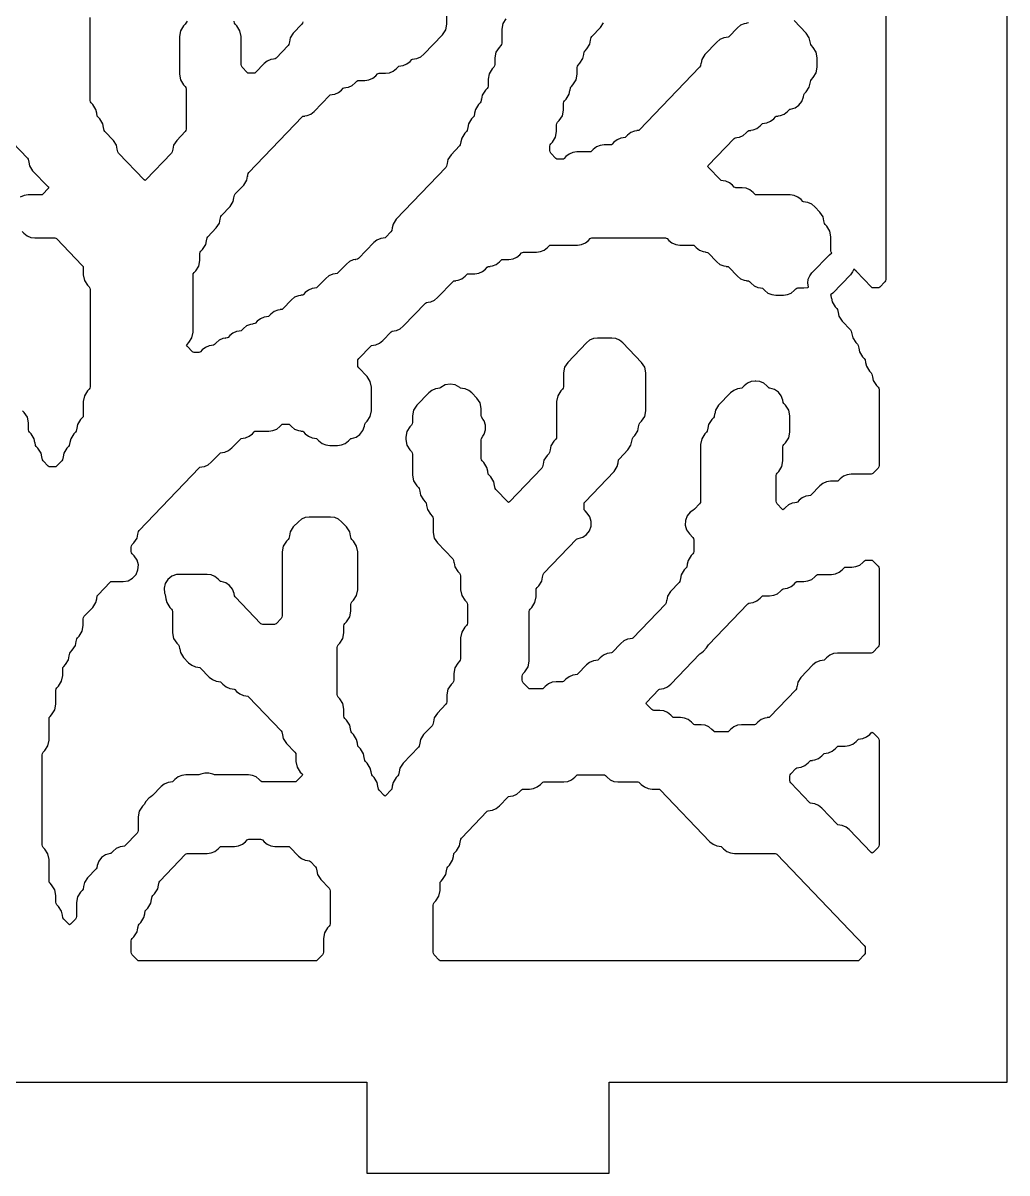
# Model space of a CAD drawing. Header units: millimetres. Extents: x 10 to 410, y 18 to 283.
# Drawn here: x 178.77 to 211.27, y 21 to 58.96 of the extents above; entities that cross this region are included whole.
import ezdxf

# ---------------------------------------------------------------- set-up
doc = ezdxf.new("R2010")
doc.units = ezdxf.units.MM
doc.layers.add('CUT', color=1, linetype='Continuous')

msp = doc.modelspace()

# ---------------------------------------------------------------- linework, layer by layer
at = {"layer": 'CUT'}
for points in [[(211.2679, 144), (198.134, 144), (198.134, 147), (190.134, 147), (190.134, 144), (169.134, 144), (169.134, 147), (161.134, 147), (161.134, 144), (148, 144), (148, 24), (161.134, 24), (161.134, 21), (169.134, 21), (169.134, 24), (190.134, 24), (190.134, 21), (198.134, 21), (198.134, 24), (211.2679, 24)], [(201.1866, 38.1819), (201.2501, 38.221), (201.348, 38.3322), (201.4119, 38.4312), (202.7145, 39.7901), (202.7396, 39.81), (202.8048, 39.8189), (202.8044, 39.8216), (202.8838, 39.8323), (203.007, 39.8849), (203.1119, 39.9683), (203.1675, 40.0263), (203.1926, 40.0463), (203.2245, 40.0506), (203.4305, 40.0506), (203.5633, 40.0686), (203.6866, 40.1212), (203.7914, 40.2046), (203.847, 40.2626), (203.8722, 40.2826), (203.9373, 40.2914), (203.937, 40.2941), (204.0163, 40.3049), (204.1396, 40.3575), (204.2445, 40.4409), (204.3001, 40.4989), (204.3252, 40.5189), (204.357, 40.5232), (204.563, 40.5232), (204.6958, 40.5412), (204.8191, 40.5938), (204.924, 40.6772), (204.9796, 40.7352), (205.0047, 40.7552), (205.0365, 40.7595), (205.4691, 40.7595), (205.6019, 40.7775), (205.7251, 40.83), (205.83, 40.9135), (205.8856, 40.9715), (205.9107, 40.9915), (205.9426, 40.9958), (206.1486, 40.9958), (206.2814, 41.0137), (206.4047, 41.0663), (206.5095, 41.1498), (206.5651, 41.2078), (206.5903, 41.2278), (206.6221, 41.2321), (206.7813, 41.2321), (206.8131, 41.2278), (206.8382, 41.2078), (207.0083, 41.0304), (207.0328, 40.9923), (207.0414, 40.9479), (207.0414, 38.4445), (207.0328, 38.4001), (207.0083, 38.362), (206.8382, 38.1846), (206.8131, 38.1646), (206.7813, 38.1603), (205.6692, 38.1603), (205.5364, 38.1424), (205.4131, 38.0898), (205.3083, 38.0063), (205.2527, 37.9483), (205.2275, 37.9284), (205.1624, 37.9195), (205.1627, 37.9168), (205.0834, 37.9061), (204.9601, 37.8535), (204.8552, 37.7701), (204.4624, 37.3602), (204.3594, 37.2007), (204.3348, 37.0734), (204.3324, 37.0739), (204.3147, 36.9824), (204.2902, 36.9443), (203.4406, 36.0581), (203.4155, 36.0381), (203.3503, 36.0292), (203.3507, 36.0265), (203.2713, 36.0158), (203.1481, 35.9632), (203.0432, 35.8798), (202.9876, 35.8218), (202.9625, 35.8018), (202.9306, 35.7975), (202.4981, 35.7975), (202.3653, 35.7795), (202.242, 35.7269), (202.1372, 35.6435), (202.0816, 35.5855), (202.0564, 35.5655), (202.0246, 35.5612), (201.6389, 35.5612), (201.6071, 35.5655), (201.582, 35.5855), (201.5264, 35.6435), (201.4215, 35.7269), (201.2982, 35.7795), (201.1654, 35.7975), (200.9594, 35.7975), (200.9276, 35.8018), (200.9024, 35.8218), (200.8468, 35.8798), (200.742, 35.9632), (200.6187, 36.0158), (200.4859, 36.0338), (200.2799, 36.0338), (200.248, 36.0381), (200.2229, 36.0581), (200.1673, 36.116), (200.0624, 36.1995), (199.9392, 36.2521), (199.8064, 36.27), (199.6003, 36.27), (199.5685, 36.2743), (199.5434, 36.2943), (199.3667, 36.4787), (199.3473, 36.5063), (199.3667, 36.534), (199.7699, 36.9546), (199.795, 36.9746), (199.8602, 36.9834), (199.8598, 36.9861), (199.9392, 36.9969), (200.0624, 37.0495), (200.1673, 37.1329), (201.1289, 38.136)], [(204.9224, 34.634), (205.0456, 34.6866), (205.1505, 34.77), (205.2061, 34.828), (205.2312, 34.848), (205.2964, 34.8568), (205.296, 34.8595), (205.3754, 34.8703), (205.4986, 34.9229), (205.6035, 35.0063), (205.6591, 35.0643), (205.6842, 35.0843), (205.716, 35.0886), (205.9221, 35.0886), (206.0549, 35.1066), (206.1782, 35.1592), (206.283, 35.2426), (206.3386, 35.3006), (206.3638, 35.3206), (206.4289, 35.3294), (206.4286, 35.3321), (206.5079, 35.3429), (206.6312, 35.3954), (206.736, 35.4789), (206.787, 35.532), (206.8149, 35.5531), (206.8429, 35.532), (207.0083, 35.3595), (207.0328, 35.3214), (207.0414, 35.277), (207.0414, 31.8285), (207.0328, 31.784), (207.0083, 31.746), (206.8429, 31.5735), (206.8149, 31.5524), (206.787, 31.5735), (206.0565, 32.3355), (205.9517, 32.4189), (205.8284, 32.4715), (205.749, 32.4822), (205.7494, 32.4849), (205.6842, 32.4938), (205.6591, 32.5137), (205.1505, 33.0443), (205.0456, 33.1278), (204.9224, 33.1804), (204.843, 33.1911), (204.8434, 33.1938), (204.7782, 33.2026), (204.7531, 33.2226), (204.13, 33.8726), (204.1054, 33.9106), (204.0968, 33.9551), (204.0968, 34.0955), (204.1054, 34.14), (204.13, 34.178), (204.3001, 34.3555), (204.3252, 34.3754), (204.3904, 34.3843), (204.39, 34.387), (204.4693, 34.3977), (204.5926, 34.4503), (204.6975, 34.5337), (204.7531, 34.5917), (204.7782, 34.6117), (204.8434, 34.6205), (204.843, 34.6233)], [(192.5449, 30.3275), (192.5449, 30.5512), (192.5535, 30.5957), (192.5781, 30.6337), (192.6324, 30.6904), (192.7354, 30.8499), (192.76, 30.9772), (192.7623, 30.9768), (192.78, 31.0683), (192.8046, 31.1063), (192.8589, 31.163), (192.9619, 31.3225), (192.9865, 31.4498), (192.9888, 31.4494), (193.0065, 31.5408), (193.0311, 31.5789), (193.0854, 31.6355), (193.1884, 31.7951), (193.213, 31.9224), (193.2154, 31.9219), (193.2331, 32.0134), (193.2576, 32.0515), (194.1072, 32.9377), (194.1323, 32.9577), (194.1975, 32.9665), (194.1971, 32.9693), (194.2765, 32.98), (194.3997, 33.0326), (194.5046, 33.116), (194.7867, 33.4103), (194.8118, 33.4303), (194.877, 33.4391), (194.8767, 33.4418), (194.956, 33.4526), (195.0793, 33.5052), (195.1841, 33.5886), (195.2397, 33.6466), (195.2649, 33.6666), (195.2967, 33.6709), (195.5027, 33.6709), (195.6355, 33.6888), (195.7588, 33.7414), (195.8637, 33.8249), (195.9193, 33.8829), (195.9444, 33.9029), (195.9762, 33.9072), (196.6353, 33.9072), (196.7681, 33.9251), (196.8913, 33.9777), (196.9962, 34.0612), (197.0518, 34.1192), (197.0769, 34.1392), (197.1087, 34.1435), (197.9475, 34.1435), (197.9793, 34.1392), (198.0044, 34.1192), (198.06, 34.0612), (198.1649, 33.9777), (198.2881, 33.9251), (198.421, 33.9072), (199.08, 33.9072), (199.1118, 33.9029), (199.137, 33.8829), (199.1925, 33.8249), (199.2974, 33.7414), (199.4207, 33.6888), (199.5535, 33.6709), (199.7595, 33.6709), (199.7913, 33.6666), (199.8165, 33.6466), (201.4576, 31.9346), (201.5625, 31.8511), (201.6858, 31.7986), (201.7651, 31.7878), (201.7647, 31.7851), (201.8299, 31.7763), (201.855, 31.7563), (201.9106, 31.6983), (202.0155, 31.6149), (202.1388, 31.5623), (202.2716, 31.5443), (203.6102, 31.5443), (203.642, 31.54), (203.6671, 31.52), (206.5553, 28.5072), (206.5798, 28.4691), (206.5884, 28.4247), (206.5884, 28.2842), (206.5798, 28.2397), (206.5553, 28.2017), (206.3852, 28.0243), (206.3601, 28.0043), (206.3283, 28), (192.5786, 28), (192.5468, 28.0043), (192.5216, 28.0243), (192.3516, 28.2017), (192.327, 28.2397), (192.3184, 28.2842), (192.3184, 29.8424), (192.327, 29.8868), (192.3516, 29.9249), (192.4059, 29.9815), (192.5089, 30.1411)], [(182.8925, 29.7452), (182.9955, 29.9048), (183.0202, 30.0321), (183.0225, 30.0316), (183.0402, 30.1231), (183.0648, 30.1612), (183.119, 30.2178), (183.222, 30.3774), (183.2467, 30.5047), (183.249, 30.5042), (183.2667, 30.5957), (183.2913, 30.6337), (184.1408, 31.52), (184.166, 31.54), (184.1978, 31.5443), (184.8568, 31.5443), (184.9897, 31.5623), (185.1129, 31.6149), (185.2178, 31.6983), (185.2734, 31.7563), (185.2985, 31.7763), (185.3303, 31.7806), (185.7629, 31.7806), (185.8957, 31.7986), (186.0189, 31.8511), (186.1238, 31.9346), (186.1794, 31.9926), (186.2045, 32.0126), (186.2364, 32.0169), (186.6221, 32.0169), (186.6539, 32.0126), (186.679, 31.9926), (186.7346, 31.9346), (186.8395, 31.8511), (186.9627, 31.7986), (187.0956, 31.7806), (187.5281, 31.7806), (187.5599, 31.7763), (187.585, 31.7563), (187.8671, 31.462), (187.972, 31.3786), (188.0953, 31.326), (188.1746, 31.3152), (188.1743, 31.3125), (188.2394, 31.3037), (188.2646, 31.2837), (188.4346, 31.1063), (188.4592, 31.0683), (188.4769, 30.9768), (188.4792, 30.9772), (188.5039, 30.8499), (188.6068, 30.6904), (188.8876, 30.3975), (188.9122, 30.3594), (188.9208, 30.315), (188.9208, 29.2293), (188.9122, 29.1849), (188.8876, 29.1468), (188.8334, 29.0902), (188.7304, 28.9307), (188.6943, 28.7442), (188.6943, 28.2842), (188.6857, 28.2397), (188.6611, 28.2017), (188.4911, 28.0243), (188.466, 28.0043), (188.4341, 28), (182.6122, 28), (182.5804, 28.0043), (182.5553, 28.0243), (182.3852, 28.2017), (182.3607, 28.2397), (182.3521, 28.2842), (182.3521, 28.6609), (182.3607, 28.7054), (182.3852, 28.7434), (182.4395, 28.8001), (182.5425, 28.9596), (182.5671, 29.0869), (182.5695, 29.0865), (182.5872, 29.178), (182.6117, 29.216), (182.666, 29.2727), (182.769, 29.4322), (182.7936, 29.5595), (182.796, 29.5591), (182.8137, 29.6506), (182.8382, 29.6886)]]:
    msp.add_lwpolyline(points, close=True, dxfattribs=at)
for points in [[(207.2679, 60.5597), (207.2679, 50.4952), (207.2594, 50.4507), (207.2348, 50.4127), (207.0647, 50.2353), (207.0396, 50.2153), (207.0078, 50.211), (206.8486, 50.211), (206.8168, 50.2153), (206.7916, 50.2353), (206.283, 50.7658), (206.2044, 50.8284), (206.1694, 50.7406), (206.0945, 50.6402), (205.5151, 50.0453), (205.4385, 49.9849), (205.4473, 49.9712), (205.465, 49.8797), (205.4673, 49.8802), (205.492, 49.7529), (205.5949, 49.5933), (205.6492, 49.5367), (205.6738, 49.4987), (205.6915, 49.4072), (205.6938, 49.4076), (205.7185, 49.2803), (205.8214, 49.1208), (206.1023, 48.8278), (206.1268, 48.7898), (206.1445, 48.6983), (206.1469, 48.6987), (206.1715, 48.5715), (206.2745, 48.4119), (206.3288, 48.3553), (206.3533, 48.3172), (206.371, 48.2257), (206.3734, 48.2262), (206.398, 48.0989), (206.501, 47.9393), (206.5553, 47.8827), (206.5798, 47.8446), (206.5975, 47.7531), (206.5999, 47.7536), (206.6245, 47.6263), (206.7275, 47.4668), (206.7818, 47.4101), (206.8063, 47.3721), (206.824, 47.2806), (206.8264, 47.281), (206.851, 47.1537), (206.954, 46.9942), (207.0083, 46.9375), (207.0328, 46.8995), (207.0414, 46.855), (207.0414, 44.3517), (207.0328, 44.3073), (207.0083, 44.2692), (206.8382, 44.0918), (206.8131, 44.0718), (206.7813, 44.0675), (206.1222, 44.0675), (205.9894, 44.0496), (205.8661, 43.997), (205.7613, 43.9135), (205.7057, 43.8555), (205.6806, 43.8355), (205.6487, 43.8312), (205.4427, 43.8312), (205.3099, 43.8133), (205.1866, 43.7607), (205.0818, 43.6772), (204.7997, 43.3829), (204.7745, 43.363), (204.7094, 43.3541), (204.7097, 43.3514), (204.6304, 43.3407), (204.5071, 43.2881), (204.4022, 43.2047), (204.3466, 43.1467), (204.3215, 43.1267), (204.2563, 43.1179), (204.2567, 43.1151), (204.1774, 43.1044), (204.0541, 43.0518), (203.9492, 42.9684), (203.8983, 42.9153), (203.8703, 42.8942), (203.8424, 42.9153), (203.677, 43.0878), (203.6524, 43.1258), (203.6438, 43.1703), (203.6438, 44.0196), (203.6524, 44.0641), (203.677, 44.1021), (203.7313, 44.1587), (203.8343, 44.3183), (203.8703, 44.5047), (203.8703, 44.9647), (203.8789, 45.0092), (203.9035, 45.0472), (203.9578, 45.1039), (204.0608, 45.2634), (204.0968, 45.4499), (204.0968, 45.9931), (204.0608, 46.1796), (203.9578, 46.3392), (203.9035, 46.3958), (203.8789, 46.4338), (203.8654, 46.5037), (203.8127, 46.6495), (203.7179, 46.7722), (203.5901, 46.8599), (203.4415, 46.9042), (203.4191, 46.9073), (203.394, 46.9272), (203.3384, 46.9852), (203.2336, 47.0687), (203.1103, 47.1213), (202.9775, 47.1392), (202.9511, 47.1392), (202.8183, 47.1213), (202.695, 47.0687), (202.5902, 46.9852), (202.5346, 46.9272), (202.5094, 46.9073), (202.4443, 46.8984), (202.4446, 46.8957), (202.3653, 46.885), (202.242, 46.8324), (202.1372, 46.749), (201.7443, 46.3392), (201.6413, 46.1796), (201.6167, 46.0523), (201.6143, 46.0528), (201.5967, 45.9613), (201.5721, 45.9232), (201.5178, 45.8666), (201.4148, 45.707), (201.3902, 45.5797), (201.3878, 45.5802), (201.3701, 45.4887), (201.3456, 45.4506), (201.2913, 45.394), (201.1883, 45.2345), (201.1522, 45.048), (201.1522, 43.1703), (201.1436, 43.1258), (201.1191, 43.0878), (200.949, 42.9104), (200.8966, 42.8686), (200.8091, 42.8133), (200.7078, 42.6891), (200.6509, 42.5393), (200.6444, 42.3791), (200.6889, 42.2251), (200.7798, 42.0931), (200.8926, 41.9755), (200.9171, 41.9375), (200.9257, 41.893), (200.9257, 41.5163), (200.9171, 41.4718), (200.8926, 41.4338), (200.8383, 41.3771), (200.7353, 41.2176), (200.7107, 41.0903), (200.7083, 41.0907), (200.6906, 40.9992), (200.6661, 40.9612), (200.6118, 40.9046), (200.5088, 40.745), (200.4842, 40.6177), (200.4818, 40.6182), (200.4641, 40.5267), (200.4396, 40.4886), (200.1588, 40.1957), (200.0558, 40.0361), (200.0311, 39.9088), (200.0288, 39.9093), (200.0111, 39.8178), (199.9865, 39.7798), (198.9104, 38.6572), (198.8853, 38.6372), (198.8201, 38.6284), (198.8205, 38.6257), (198.7412, 38.615), (198.6179, 38.5624), (198.513, 38.4789), (198.2309, 38.1846), (198.2058, 38.1646), (198.1406, 38.1558), (198.141, 38.1531), (198.0616, 38.1424), (197.9384, 38.0898), (197.8335, 38.0063), (197.7779, 37.9483), (197.7528, 37.9284), (197.6876, 37.9195), (197.688, 37.9168), (197.6086, 37.9061), (197.4854, 37.8535), (197.3805, 37.7701), (197.0984, 37.4758), (197.0733, 37.4558), (197.0081, 37.447), (197.0084, 37.4442), (196.9291, 37.4335), (196.8058, 37.3809), (196.701, 37.2975), (196.6454, 37.2395), (196.6202, 37.2195), (196.5884, 37.2152), (196.3824, 37.2152), (196.2496, 37.1972), (196.1263, 37.1446), (196.0214, 37.0612), (195.9658, 37.0032), (195.9407, 36.9832), (195.9089, 36.9789), (195.5232, 36.9789), (195.4914, 36.9832), (195.4662, 37.0032), (195.2962, 37.1806), (195.2716, 37.2186), (195.263, 37.2631), (195.263, 37.4036), (195.2716, 37.448), (195.2962, 37.4861), (195.3505, 37.5427), (195.4535, 37.7023), (195.4895, 37.8887), (195.4895, 39.5301), (195.4981, 39.5746), (195.5227, 39.6126), (195.577, 39.6693), (195.68, 39.8288), (195.716, 40.0153), (195.716, 40.239), (195.7246, 40.2835), (195.7492, 40.3215), (195.8035, 40.3781), (195.9065, 40.5377), (195.9311, 40.665), (195.9335, 40.6645), (195.9511, 40.756), (195.9757, 40.7941), (197.0518, 41.9166), (197.0769, 41.9366), (197.1072, 41.9407), (197.2572, 41.9857), (197.3858, 42.0749), (197.4806, 42.1995), (197.5322, 42.3473), (197.5356, 42.5038), (197.4905, 42.6536), (197.4012, 42.7822), (197.3348, 42.8515), (197.3102, 42.8895), (197.3016, 42.934), (197.3016, 43.0745), (197.3102, 43.1189), (197.3348, 43.157), (198.2951, 44.1587), (198.3981, 44.3183), (198.4227, 44.4456), (198.425, 44.4451), (198.4427, 44.5366), (198.4673, 44.5747), (198.7481, 44.8676), (198.8511, 45.0272), (198.8757, 45.1544), (198.8781, 45.154), (198.8958, 45.2455), (198.9203, 45.2835), (198.9746, 45.3402), (199.0776, 45.4997), (199.1022, 45.627), (199.1046, 45.6266), (199.1223, 45.7181), (199.1468, 45.7561), (199.2011, 45.8127), (199.3041, 45.9723), (199.3402, 46.1588), (199.3402, 47.4109), (199.3041, 47.5973), (199.2011, 47.7569), (198.5818, 48.403), (198.4769, 48.4864), (198.3536, 48.539), (198.2208, 48.557), (197.7414, 48.557), (197.6086, 48.539), (197.4854, 48.4864), (197.3805, 48.403), (196.7611, 47.7569), (196.6581, 47.5973), (196.6221, 47.4109), (196.6221, 46.9509), (196.6135, 46.9064), (196.5889, 46.8684), (196.5346, 46.8117), (196.4316, 46.6522), (196.3956, 46.4657), (196.3956, 45.2969), (196.387, 45.2524), (196.3624, 45.2144), (196.3081, 45.1577), (196.2051, 44.9982), (196.1805, 44.8709), (196.1782, 44.8713), (196.1605, 44.7798), (196.1359, 44.7418), (196.0816, 44.6851), (195.9786, 44.5256), (195.954, 44.3983), (195.9516, 44.3988), (195.934, 44.3073), (195.9094, 44.2692), (194.838, 43.1515), (194.81, 43.1305), (194.782, 43.1515), (194.3902, 43.5603), (194.3656, 43.5984), (194.3479, 43.6899), (194.3456, 43.6894), (194.3209, 43.8167), (194.2179, 43.9763), (194.1636, 44.0329), (194.1391, 44.071), (194.1214, 44.1625), (194.119, 44.162), (194.0944, 44.2893), (193.9914, 44.4489), (193.9371, 44.5055), (193.9126, 44.5435), (193.904, 44.588), (193.904, 45.201), (193.9126, 45.2455), (193.9631, 45.3238), (193.96, 45.3258), (193.9995, 45.382), (194.0453, 45.5272), (194.0453, 45.6795), (193.9995, 45.8247), (193.96, 45.881), (193.9631, 45.883), (193.9126, 45.9613), (193.904, 46.0057), (193.904, 46.2294), (193.8679, 46.4159), (193.7649, 46.5754), (193.5986, 46.749), (193.4937, 46.8324), (193.3704, 46.885), (193.2911, 46.8957), (193.2915, 46.8984), (193.2263, 46.9073), (193.196, 46.9314), (193.0496, 47.0121), (192.8847, 47.0401), (192.7198, 47.0121), (192.5734, 46.9314), (192.5431, 46.9073), (192.4779, 46.8984), (192.4783, 46.8957), (192.3989, 46.885), (192.2757, 46.8324), (192.1708, 46.749), (191.778, 46.3392), (191.675, 46.1796), (191.6389, 45.9931), (191.6389, 45.7694), (191.6303, 45.725), (191.6057, 45.6869), (191.5514, 45.6303), (191.4485, 45.4707), (191.4124, 45.2843), (191.4124, 45.2136), (191.4485, 45.0272), (191.5514, 44.8676), (191.6057, 44.811), (191.6303, 44.7729), (191.6389, 44.7285), (191.6389, 44.0322), (191.675, 43.8457), (191.778, 43.6862), (191.8322, 43.6295), (191.8568, 43.5915), (191.8745, 43.5), (191.8768, 43.5004), (191.9015, 43.3731), (192.0045, 43.2136), (192.0588, 43.157), (192.0833, 43.1189), (192.101, 43.0274), (192.1034, 43.0279), (192.128, 42.9006), (192.231, 42.741), (192.2853, 42.6844), (192.3098, 42.6463), (192.3184, 42.6019), (192.3184, 42.1419), (192.3545, 41.9554), (192.4575, 41.7959), (192.9648, 41.2667), (192.9893, 41.2286), (193.007, 41.1371), (193.0094, 41.1376), (193.034, 41.0103), (193.137, 40.8507), (193.1913, 40.7941), (193.2159, 40.756), (193.2245, 40.7116), (193.2245, 40.2516), (193.2605, 40.0651), (193.3635, 39.9056), (193.4178, 39.8489), (193.4424, 39.8109), (193.451, 39.7664), (193.451, 39.1534), (193.4424, 39.1089), (193.4178, 39.0709), (193.3635, 39.0143), (193.2605, 38.8547), (193.2245, 38.6683), (193.2245, 37.972), (193.2159, 37.9275), (193.1913, 37.8895), (193.137, 37.8328), (193.034, 37.6733), (192.9979, 37.4868), (192.9979, 37.2631), (192.9893, 37.2186), (192.9648, 37.1806), (192.9105, 37.124), (192.8075, 36.9644), (192.7714, 36.778), (192.7714, 36.5542), (192.7628, 36.5098), (192.7383, 36.4717), (192.4575, 36.1788), (192.3545, 36.0193), (192.3299, 35.892), (192.3275, 35.8924), (192.3098, 35.8009), (192.2853, 35.7629), (192.0045, 35.47), (191.9015, 35.3104), (191.8768, 35.1831), (191.8745, 35.1836), (191.8568, 35.0921), (191.8322, 35.054), (191.3249, 34.5248), (191.2219, 34.3653), (191.1973, 34.238), (191.195, 34.2384), (191.1773, 34.1469), (191.1527, 34.1089), (191.0984, 34.0522), (190.9954, 33.8927), (190.9708, 33.7654), (190.9685, 33.7658), (190.9508, 33.6743), (190.9262, 33.6363), (190.7608, 33.4638), (190.7329, 33.4427), (190.7049, 33.4638), (190.5395, 33.6363), (190.515, 33.6743), (190.4973, 33.7658), (190.4949, 33.7654), (190.4703, 33.8927), (190.3673, 34.0522), (190.313, 34.1089), (190.2884, 34.1469), (190.2708, 34.2384), (190.2684, 34.238), (190.2438, 34.3653), (190.1408, 34.5248), (190.0865, 34.5814), (190.0619, 34.6195), (190.0442, 34.711), (190.0419, 34.7105), (190.0173, 34.8378), (189.9143, 34.9974), (189.86, 35.054), (189.8354, 35.0921), (189.8177, 35.1836), (189.8154, 35.1831), (189.7908, 35.3104), (189.6878, 35.47), (189.6335, 35.5266), (189.6089, 35.5646), (189.5912, 35.6561), (189.5889, 35.6557), (189.5643, 35.783), (189.4613, 35.9425), (189.407, 35.9992), (189.3824, 36.0372), (189.3738, 36.0817), (189.3738, 36.3054), (189.3378, 36.4918), (189.2348, 36.6514), (189.1805, 36.708), (189.1559, 36.7461), (189.1473, 36.7905), (189.1473, 38.3487), (189.1559, 38.3932), (189.1805, 38.4312), (189.2348, 38.4879), (189.3378, 38.6474), (189.3738, 38.8339), (189.3738, 39.0576), (189.3824, 39.102), (189.407, 39.1401), (189.4613, 39.1967), (189.5643, 39.3563), (189.6003, 39.5427), (189.6003, 39.7664), (189.6089, 39.8109), (189.6335, 39.8489), (189.6878, 39.9056), (189.7908, 40.0651), (189.8268, 40.2516), (189.8268, 41.5037), (189.7908, 41.6901), (189.6878, 41.8497), (189.6335, 41.9063), (189.6089, 41.9444), (189.5912, 42.0359), (189.5889, 42.0354), (189.5643, 42.1627), (189.4613, 42.3223), (189.2949, 42.4958), (189.1901, 42.5792), (189.0668, 42.6318), (188.934, 42.6498), (188.2281, 42.6498), (188.0953, 42.6318), (187.972, 42.5792), (187.8671, 42.4958), (187.7008, 42.3223), (187.5978, 42.1627), (187.5732, 42.0354), (187.5709, 42.0359), (187.5532, 41.9444), (187.5286, 41.9063), (187.4743, 41.8497), (187.3713, 41.6901), (187.3352, 41.5037), (187.3352, 39.3897), (187.3266, 39.3452), (187.3021, 39.3072), (187.132, 39.1298), (187.1069, 39.1098), (187.0751, 39.1055), (186.6894, 39.1055), (186.6576, 39.1098), (186.6324, 39.1298), (185.7828, 40.016), (185.7583, 40.0541), (185.7448, 40.1239), (185.6921, 40.2698), (185.5973, 40.3924), (185.4694, 40.4801), (185.3209, 40.5245), (185.2985, 40.5275), (185.2734, 40.5475), (185.2178, 40.6055), (185.1129, 40.6889), (184.9897, 40.7415), (184.8568, 40.7595), (183.9376, 40.7595), (183.9376, 40.7537), (183.8388, 40.7509), (183.6868, 40.6948), (183.5607, 40.593), (183.4738, 40.4562), (183.4353, 40.2989), (183.449, 40.1374), (183.4662, 40.0979), (183.4937, 39.9557), (183.4961, 39.9561), (183.5207, 39.8288), (183.6237, 39.6693), (183.678, 39.6126), (183.7025, 39.5746), (183.7111, 39.5301), (183.7111, 38.8339), (183.7472, 38.6474), (183.8502, 38.4879), (183.9045, 38.4312), (183.929, 38.3932), (183.9467, 38.3017), (183.9491, 38.3021), (183.9737, 38.1748), (184.0767, 38.0153), (184.243, 37.8418), (184.3479, 37.7583), (184.4712, 37.7057), (184.5505, 37.695), (184.5501, 37.6923), (184.6153, 37.6835), (184.6404, 37.6635), (184.9225, 37.3692), (185.0274, 37.2857), (185.1507, 37.2332), (185.23, 37.2224), (185.2297, 37.2197), (185.2948, 37.2109), (185.32, 37.1909), (185.3756, 37.1329), (185.4804, 37.0495), (185.6037, 36.9969), (185.683, 36.9861), (185.6827, 36.9834), (185.7479, 36.9746), (185.773, 36.9546), (185.8286, 36.8966), (185.9334, 36.8132), (186.0567, 36.7606), (186.1361, 36.7498), (186.1357, 36.7471), (186.2009, 36.7383), (186.226, 36.7183), (187.3021, 35.5958), (187.3266, 35.5577), (187.3443, 35.4662), (187.3467, 35.4667), (187.3713, 35.3394), (187.4743, 35.1798), (187.7551, 34.8869), (187.7797, 34.8489), (187.7883, 34.8044), (187.7883, 34.5807), (187.8243, 34.3942), (187.9273, 34.2347), (187.9883, 34.1711), (188.0077, 34.1435), (187.9883, 34.1158), (187.8116, 33.9315), (187.7864, 33.9115), (187.7546, 33.9072), (186.6894, 33.9072), (186.6576, 33.9115), (186.6324, 33.9315), (186.5768, 33.9895), (186.472, 34.0729), (186.3487, 34.1255), (186.2159, 34.1435), (185.1038, 34.1435), (185.0714, 34.1478), (185.0399, 34.1613), (184.9107, 34.1969), (184.7767, 34.1969), (184.6474, 34.1613), (184.6159, 34.1478), (184.5835, 34.1435), (184.1509, 34.1435), (184.0181, 34.1255), (183.8949, 34.0729), (183.79, 33.9895), (183.7344, 33.9315), (183.7093, 33.9115), (183.6441, 33.9027), (183.6445, 33.8999), (183.5651, 33.8892), (183.4419, 33.8366), (183.337, 33.7532), (183.0549, 33.4589), (182.9973, 33.413), (182.9337, 33.3739), (182.8359, 33.2628), (182.7719, 33.1637), (182.7176, 33.1071), (182.6146, 32.9475), (182.5786, 32.7611), (182.5786, 32.3011), (182.57, 32.2566), (182.5454, 32.2186), (182.1489, 31.8049), (182.1237, 31.7849), (182.0586, 31.7761), (182.0589, 31.7734), (181.9796, 31.7626), (181.8563, 31.71), (181.7514, 31.6266), (181.6958, 31.5686), (181.6707, 31.5486), (181.6483, 31.5456), (181.4998, 31.5012), (181.3719, 31.4135), (181.2771, 31.2909), (181.2244, 31.145), (181.2109, 31.0752), (181.1864, 31.0371), (180.9056, 30.7442), (180.8026, 30.5847), (180.778, 30.4574), (180.7756, 30.4578), (180.7579, 30.3663), (180.7334, 30.3283), (180.6791, 30.2716), (180.5761, 30.1121), (180.54, 29.9256), (180.54, 29.4656), (180.5314, 29.4212), (180.5069, 29.3831), (180.3415, 29.2106), (180.3135, 29.1896), (180.2855, 29.2106), (180.1201, 29.3831), (180.0956, 29.4212), (180.0779, 29.5127), (180.0755, 29.5122), (180.0509, 29.6395), (179.9479, 29.7991), (179.8936, 29.8557), (179.8691, 29.8938), (179.8605, 29.9382), (179.8605, 30.1619), (179.8244, 30.3484), (179.7214, 30.5079), (179.6671, 30.5646), (179.6426, 30.6026), (179.634, 30.6471), (179.634, 31.3434), (179.5979, 31.5298), (179.4949, 31.6894), (179.4406, 31.746), (179.4161, 31.784), (179.4075, 31.8285), (179.4075, 34.8044), (179.4161, 34.8489), (179.4406, 34.8869), (179.4949, 34.9435), (179.5979, 35.1031), (179.634, 35.2896), (179.634, 35.9858), (179.6426, 36.0303), (179.6671, 36.0683), (179.7214, 36.125), (179.8244, 36.2845), (179.8605, 36.471), (179.8605, 36.931), (179.8691, 36.9754), (179.8936, 37.0135), (179.9479, 37.0701), (180.0509, 37.2297), (180.087, 37.4161), (180.087, 37.6399), (180.0956, 37.6843), (180.1201, 37.7224), (180.1744, 37.779), (180.2774, 37.9385), (180.3021, 38.0658), (180.3044, 38.0654), (180.3221, 38.1569), (180.3467, 38.1949), (180.401, 38.2516), (180.5039, 38.4111), (180.5286, 38.5384), (180.5309, 38.538), (180.5486, 38.6295), (180.5732, 38.6675), (180.6275, 38.7241), (180.7304, 38.8837), (180.7665, 39.0701), (180.7665, 39.2939), (180.7751, 39.3383), (180.7997, 39.3764), (181.0805, 39.6693), (181.1835, 39.8288), (181.2081, 39.9561), (181.2104, 39.9557), (181.2281, 40.0472), (181.2527, 40.0852), (181.6493, 40.4989), (181.6744, 40.5189), (181.7062, 40.5232), (182.0862, 40.5232), (182.2499, 40.5508), (182.3955, 40.6304), (182.5071, 40.7534), (182.5723, 40.9061), (182.5838, 41.0717), (182.5405, 41.232), (182.4471, 41.3692), (182.3852, 41.4338), (182.3607, 41.4718), (182.3521, 41.5163), (182.3521, 41.6567), (182.3607, 41.7012), (182.3852, 41.7392), (182.4395, 41.7959), (182.5425, 41.9554), (182.5671, 42.0827), (182.5695, 42.0823), (182.5872, 42.1738), (182.6117, 42.2118), (184.5939, 44.2795), (184.619, 44.2995), (184.6842, 44.3083), (184.6838, 44.311), (184.7631, 44.3218), (184.8864, 44.3743), (184.9913, 44.4578), (185.2734, 44.7521), (185.2985, 44.7721), (185.3637, 44.7809), (185.3633, 44.7836), (185.4427, 44.7943), (185.5659, 44.8469), (185.6708, 44.9304), (185.9529, 45.2246), (185.978, 45.2446), (186.0432, 45.2535), (186.0428, 45.2562), (186.1222, 45.2669), (186.2455, 45.3195), (186.3503, 45.4029), (186.4059, 45.4609), (186.4311, 45.4809), (186.4629, 45.4852), (186.8954, 45.4852), (187.0282, 45.5032), (187.1515, 45.5558), (187.2564, 45.6392), (187.312, 45.6972), (187.3371, 45.7172), (187.3689, 45.7215), (187.5281, 45.7215), (187.5599, 45.7172), (187.585, 45.6972), (187.6406, 45.6392), (187.7455, 45.5558), (187.8688, 45.5032), (187.9481, 45.4925), (187.9478, 45.4897), (188.0129, 45.4809), (188.0381, 45.4609), (188.0937, 45.4029), (188.1985, 45.3195), (188.3218, 45.2669), (188.4011, 45.2562), (188.4008, 45.2535), (188.466, 45.2446), (188.4911, 45.2246), (188.5467, 45.1667), (188.6515, 45.0832), (188.7748, 45.0306), (188.9076, 45.0127), (189.1605, 45.0127), (189.2933, 45.0306), (189.4166, 45.0832), (189.5214, 45.1667), (189.577, 45.2246), (189.6022, 45.2446), (189.6245, 45.2477), (189.7731, 45.292), (189.9009, 45.3797), (189.9957, 45.5024), (190.0484, 45.6482), (190.0619, 45.7181), (190.0865, 45.7561), (190.1408, 45.8127), (190.2438, 45.9723), (190.2799, 46.1588), (190.2799, 46.9383), (190.2438, 47.1247), (190.1408, 47.2843), (189.86, 47.5772), (189.8354, 47.6153), (189.8268, 47.6597), (189.8268, 47.8002), (189.8354, 47.8446), (189.86, 47.8827), (190.2566, 48.2964), (190.2817, 48.3164), (190.3469, 48.3252), (190.3465, 48.3279), (190.4258, 48.3386), (190.5491, 48.3912), (190.654, 48.4747), (190.9361, 48.769), (190.9612, 48.7889), (191.0264, 48.7978), (191.026, 48.8005), (191.1054, 48.8112), (191.2286, 48.8638), (191.3335, 48.9472), (192.0686, 49.7141), (192.0937, 49.7341), (192.1589, 49.7429), (192.1586, 49.7456), (192.2379, 49.7564), (192.3612, 49.8089), (192.466, 49.8924), (192.9747, 50.423), (192.9998, 50.443), (193.065, 50.4518), (193.0646, 50.4545), (193.1439, 50.4652), (193.2672, 50.5178), (193.3721, 50.6013), (193.4277, 50.6592), (193.4528, 50.6792), (193.4846, 50.6835), (193.6907, 50.6835), (193.8235, 50.7015), (193.9467, 50.7541), (194.0516, 50.8375), (194.1072, 50.8955), (194.1323, 50.9155), (194.1975, 50.9243), (194.1971, 50.9271), (194.2765, 50.9378), (194.3997, 50.9904), (194.5046, 51.0738), (194.5602, 51.1318), (194.5853, 51.1518), (194.6172, 51.1561), (194.8232, 51.1561), (194.956, 51.1741), (195.0793, 51.2267), (195.1841, 51.3101), (195.2397, 51.3681), (195.2649, 51.3881), (195.2967, 51.3924), (195.7292, 51.3924), (195.862, 51.4104), (195.9853, 51.463), (196.0902, 51.5464), (196.1458, 51.6044), (196.1709, 51.6244), (196.2027, 51.6287), (197.0883, 51.6287), (197.2211, 51.6467), (197.3443, 51.6992), (197.4492, 51.7827), (197.5048, 51.8407), (197.5299, 51.8607), (197.5618, 51.865), (199.986, 51.865), (200.0179, 51.8607), (200.043, 51.8407), (200.0986, 51.7827), (200.2034, 51.6992), (200.3267, 51.6467), (200.4595, 51.6287), (200.8921, 51.6287), (200.9239, 51.6244), (200.949, 51.6044), (201.0046, 51.5464), (201.1095, 51.463), (201.2327, 51.4104), (201.3121, 51.3996), (201.3117, 51.3969), (201.3769, 51.3881), (201.402, 51.3681), (201.6841, 51.0738), (201.789, 50.9904), (201.9123, 50.9378), (201.9916, 50.9271), (201.9913, 50.9243), (202.0564, 50.9155), (202.0816, 50.8955), (202.3637, 50.6013), (202.4685, 50.5178), (202.5918, 50.4652), (202.6711, 50.4545), (202.6708, 50.4518), (202.736, 50.443), (202.7611, 50.423), (202.8167, 50.365), (202.9215, 50.2815), (203.0448, 50.2289), (203.1242, 50.2182), (203.1238, 50.2155), (203.189, 50.2067), (203.2141, 50.1867), (203.2697, 50.1287), (203.3746, 50.0452), (203.4978, 49.9926), (203.6306, 49.9747), (203.8835, 49.9747), (204.0163, 49.9926), (204.1396, 50.0452), (204.2445, 50.1287), (204.3001, 50.1867), (204.3252, 50.2067), (204.357, 50.211), (204.563, 50.211), (204.6958, 50.2289), (204.7148, 50.237), (204.7092, 50.2499), (204.6912, 50.3739), (204.706, 50.4983), (204.7524, 50.6147), (204.8273, 50.7151), (205.4067, 51.31), (205.4817, 51.3691), (205.4645, 51.3959), (205.4559, 51.4403), (205.4559, 51.9003), (205.4198, 52.0868), (205.3168, 52.2463), (205.2625, 52.303), (205.238, 52.341), (205.2203, 52.4325), (205.2179, 52.4321), (205.1933, 52.5593), (205.0903, 52.7189), (204.924, 52.8924), (204.8191, 52.9759), (204.6958, 53.0285), (204.6165, 53.0392), (204.6169, 53.0419), (204.5517, 53.0507), (204.5266, 53.0707), (204.471, 53.1287), (204.3661, 53.2121), (204.2428, 53.2647), (204.11, 53.2827), (202.998, 53.2827), (202.9661, 53.287), (202.941, 53.307), (202.8854, 53.365), (202.7805, 53.4484), (202.6573, 53.501), (202.5245, 53.519), (202.3184, 53.519), (202.2866, 53.5233), (202.2615, 53.5433), (202.2059, 53.6013), (202.101, 53.6847), (201.9778, 53.7373), (201.8984, 53.748), (201.8988, 53.7508), (201.8336, 53.7596), (201.8085, 53.7796), (201.4052, 54.2002), (201.3859, 54.2278), (201.4052, 54.2555), (202.2615, 55.1487), (202.2866, 55.1687), (202.3518, 55.1775), (202.3514, 55.1802), (202.4308, 55.191), (202.554, 55.2435), (202.6589, 55.327), (202.7145, 55.385), (202.7396, 55.405), (202.8048, 55.4138), (202.8044, 55.4165), (202.8838, 55.4272), (203.007, 55.4798), (203.1119, 55.5633), (203.1675, 55.6213), (203.1926, 55.6413), (203.2578, 55.6501), (203.2574, 55.6528), (203.3368, 55.6635), (203.4601, 55.7161), (203.5649, 55.7996), (203.6205, 55.8576), (203.6457, 55.8776), (203.7108, 55.8864), (203.7105, 55.8891), (203.7898, 55.8998), (203.9131, 55.9524), (204.018, 56.0359), (204.0735, 56.0938), (204.0987, 56.1138), (204.121, 56.1169), (204.2696, 56.1612), (204.3974, 56.2489), (204.4923, 56.3716), (204.5449, 56.5174), (204.5585, 56.5873), (204.583, 56.6253), (204.6373, 56.6819), (204.7403, 56.8415), (204.7649, 56.9688), (204.7673, 56.9683), (204.785, 57.0598), (204.8095, 57.0979), (204.8638, 57.1545), (204.9668, 57.3141), (205.0029, 57.5005), (205.0029, 57.8075), (204.9668, 57.9939), (204.8638, 58.1535), (204.8095, 58.2101), (204.785, 58.2482), (204.7673, 58.3397), (204.7649, 58.3392), (204.7403, 58.4665), (204.6373, 58.6261), (204.2445, 59.0359)], [(194.7226, 59.0986), (194.6196, 58.9391), (194.5835, 58.7526), (194.5835, 58.2926), (194.5749, 58.2482), (194.5503, 58.2101), (194.4961, 58.1535), (194.3931, 57.9939), (194.357, 57.8075), (194.357, 57.5838), (194.3484, 57.5393), (194.3238, 57.5013), (194.2695, 57.4446), (194.1666, 57.2851), (194.1305, 57.0986), (194.1305, 56.8749), (194.1219, 56.8305), (194.0973, 56.7924), (194.043, 56.7358), (193.94, 56.5762), (193.9154, 56.4489), (193.9131, 56.4494), (193.8954, 56.3579), (193.8708, 56.3198), (193.8165, 56.2632), (193.7135, 56.1036), (193.6889, 55.9764), (193.6866, 55.9768), (193.6689, 55.8853), (193.6443, 55.8473), (193.59, 55.7906), (193.487, 55.6311), (193.4624, 55.5038), (193.4601, 55.5042), (193.4424, 55.4127), (193.4178, 55.3747), (193.3635, 55.3181), (193.2605, 55.1585), (193.2359, 55.0312), (193.2336, 55.0317), (193.2159, 54.9402), (193.1913, 54.9021), (192.9105, 54.6092), (192.8075, 54.4496), (192.7829, 54.3223), (192.7805, 54.3228), (192.7628, 54.2313), (192.7383, 54.1933), (191.0984, 52.4826), (190.9954, 52.3231), (190.9708, 52.1958), (190.9685, 52.1962), (190.9508, 52.1047), (190.9262, 52.0667), (190.7562, 51.8893), (190.731, 51.8693), (190.6659, 51.8605), (190.6662, 51.8577), (190.5869, 51.847), (190.4636, 51.7944), (190.3587, 51.711), (189.8501, 51.1804), (189.825, 51.1604), (189.7598, 51.1516), (189.7602, 51.1489), (189.6808, 51.1382), (189.5576, 51.0856), (189.4527, 51.0021), (189.1706, 50.7078), (189.1455, 50.6878), (189.0803, 50.679), (189.0807, 50.6763), (189.0013, 50.6656), (188.8781, 50.613), (188.7732, 50.5295), (188.4911, 50.2353), (188.466, 50.2153), (188.4008, 50.2065), (188.4011, 50.2037), (188.3218, 50.193), (188.1985, 50.1404), (188.0937, 50.057), (188.0381, 49.999), (188.0129, 49.979), (187.9478, 49.9702), (187.9481, 49.9675), (187.8688, 49.9567), (187.7455, 49.9041), (187.6406, 49.8207), (187.3585, 49.5264), (187.3334, 49.5064), (187.2682, 49.4976), (187.2686, 49.4949), (187.1893, 49.4841), (187.066, 49.4316), (186.9611, 49.3481), (186.9055, 49.2901), (186.8804, 49.2701), (186.8152, 49.2613), (186.8156, 49.2586), (186.7362, 49.2479), (186.613, 49.1953), (186.5081, 49.1118), (186.4525, 49.0538), (186.4274, 49.0338), (186.3622, 49.025), (186.3626, 49.0223), (186.2832, 49.0116), (186.16, 48.959), (186.0551, 48.8755), (185.9995, 48.8175), (185.9744, 48.7976), (185.9092, 48.7887), (185.9096, 48.786), (185.8302, 48.7753), (185.7069, 48.7227), (185.6021, 48.6393), (185.5465, 48.5813), (185.5213, 48.5613), (185.4562, 48.5525), (185.4565, 48.5497), (185.3772, 48.539), (185.2539, 48.4864), (185.1491, 48.403), (185.0935, 48.345), (185.0683, 48.325), (185.0032, 48.3162), (185.0035, 48.3134), (184.9242, 48.3027), (184.8009, 48.2501), (184.696, 48.1667), (184.6404, 48.1087), (184.6153, 48.0887), (184.5835, 48.0844), (184.4243, 48.0844), (184.3925, 48.0887), (184.3674, 48.1087), (184.1906, 48.293), (184.1713, 48.3207), (184.1906, 48.3483), (184.2516, 48.4119), (184.3546, 48.5715), (184.3906, 48.7579), (184.3906, 50.6356), (184.3992, 50.6801), (184.4238, 50.7181), (184.4781, 50.7748), (184.5811, 50.9343), (184.6172, 51.1208), (184.6172, 51.3445), (184.6257, 51.3889), (184.6503, 51.427), (184.7046, 51.4836), (184.8076, 51.6432), (184.8322, 51.7705), (184.8346, 51.77), (184.8523, 51.8615), (184.8768, 51.8996), (185.1576, 52.1925), (185.2606, 52.352), (185.2852, 52.4793), (185.2876, 52.4789), (185.3053, 52.5704), (185.3298, 52.6084), (185.6106, 52.9014), (185.7136, 53.0609), (185.7382, 53.1882), (185.7406, 53.1877), (185.7583, 53.2792), (185.7828, 53.3173), (186.0636, 53.6102), (186.1666, 53.7698), (186.1913, 53.8971), (186.1936, 53.8966), (186.2113, 53.9881), (186.2359, 54.0261), (187.9915, 55.8576), (188.0166, 55.8776), (188.0818, 55.8864), (188.0814, 55.8891), (188.1608, 55.8998), (188.284, 55.9524), (188.3889, 56.0359), (188.8975, 56.5664), (188.9226, 56.5864), (188.9878, 56.5952), (188.9874, 56.5979), (189.0668, 56.6087), (189.1901, 56.6613), (189.2949, 56.7447), (189.3505, 56.8027), (189.3757, 56.8227), (189.4408, 56.8315), (189.4405, 56.8342), (189.5198, 56.845), (189.6431, 56.8976), (189.7479, 56.981), (189.8035, 57.039), (189.8287, 57.059), (189.8605, 57.0633), (190.0665, 57.0633), (190.1993, 57.0813), (190.3226, 57.1338), (190.4275, 57.2173), (190.4831, 57.2753), (190.5082, 57.2953), (190.54, 57.2996), (190.7461, 57.2996), (190.8789, 57.3175), (191.0021, 57.3701), (191.107, 57.4536), (191.1626, 57.5116), (191.1877, 57.5316), (191.2529, 57.5404), (191.2525, 57.5431), (191.3319, 57.5538), (191.4551, 57.6064), (191.56, 57.6899), (191.6156, 57.7479), (191.6407, 57.7678), (191.7059, 57.7767), (191.7055, 57.7794), (191.7849, 57.7901), (191.9082, 57.8427), (192.013, 57.9261), (192.6324, 58.5722), (192.7354, 58.7318), (192.7714, 58.9182), (192.7714, 59.8777)], [(184.1949, 59.0181), (184.131, 58.919), (184.0767, 58.8624), (183.9737, 58.7028), (183.9376, 58.5164), (183.9376, 57.2642), (183.9737, 57.0778), (184.0767, 56.9182), (184.131, 56.8616), (184.1555, 56.8235), (184.1641, 56.7791), (184.1641, 55.4572), (184.1555, 55.4127), (184.131, 55.3747), (183.8502, 55.0818), (183.7472, 54.9222), (183.7226, 54.7949), (183.7202, 54.7954), (183.7025, 54.7039), (183.678, 54.6658), (182.8331, 53.7844), (182.8051, 53.7634), (182.7771, 53.7844), (181.9322, 54.6658), (181.9077, 54.7039), (181.89, 54.7954), (181.8876, 54.7949), (181.863, 54.9222), (181.76, 55.0818), (181.4792, 55.3747), (181.4546, 55.4127), (181.4369, 55.5042), (181.4346, 55.5038), (181.41, 55.6311), (181.307, 55.7906), (181.2527, 55.8473), (181.2281, 55.8853), (181.2104, 55.9768), (181.2081, 55.9764), (181.1835, 56.1036), (181.0805, 56.2632), (181.0262, 56.3198), (181.0016, 56.3579), (180.993, 56.4023), (180.993, 59.142)], [(188.0148, 59.0015), (188.0062, 58.957), (187.9816, 58.919), (187.7008, 58.6261), (187.5978, 58.4665), (187.5732, 58.3392), (187.5709, 58.3397), (187.5532, 58.2482), (187.5286, 58.2101), (187.132, 57.7964), (187.1069, 57.7765), (187.0417, 57.7676), (187.0421, 57.7649), (186.9627, 57.7542), (186.8395, 57.7016), (186.7346, 57.6182), (186.4525, 57.3239), (186.4274, 57.3039), (186.3956, 57.2996), (186.2364, 57.2996), (186.2045, 57.3039), (186.1794, 57.3239), (186.0094, 57.5013), (185.9848, 57.5393), (185.9762, 57.5838), (185.9762, 58.5164), (185.9401, 58.7028), (185.8371, 58.8624), (185.7828, 58.919), (185.7583, 58.957), (185.7459, 59.0211)], [(202.736, 58.9579), (202.6708, 58.9491), (202.6711, 58.9464), (202.5918, 58.9356), (202.4685, 58.883), (202.3637, 58.7996), (202.0816, 58.5053), (202.0564, 58.4853), (201.9913, 58.4765), (201.9916, 58.4738), (201.9123, 58.4631), (201.789, 58.4105), (201.6841, 58.327), (201.2913, 57.9172), (201.1883, 57.7577), (201.1637, 57.6304), (201.1613, 57.6308), (201.1436, 57.5393), (201.1191, 57.5013), (199.137, 55.4336), (199.1118, 55.4136), (199.0467, 55.4048), (199.047, 55.4021), (198.9677, 55.3913), (198.8444, 55.3387), (198.7395, 55.2553), (198.6839, 55.1973), (198.6588, 55.1773), (198.5936, 55.1685), (198.594, 55.1658), (198.5147, 55.155), (198.3914, 55.1024), (198.2865, 55.019), (198.2309, 54.961), (198.2058, 54.941), (198.174, 54.9367), (197.9679, 54.9367), (197.8351, 54.9187), (197.7119, 54.8662), (197.607, 54.7827), (197.5514, 54.7247), (197.5263, 54.7047), (197.4944, 54.7004), (197.0619, 54.7004), (196.9291, 54.6825), (196.8058, 54.6299), (196.701, 54.5464), (196.6454, 54.4884), (196.6202, 54.4684), (196.5884, 54.4641), (196.4292, 54.4641), (196.3974, 54.4684), (196.3723, 54.4884), (196.2022, 54.6658), (196.1777, 54.7039), (196.1691, 54.7483), (196.1691, 54.8888), (196.1777, 54.9333), (196.2022, 54.9713), (196.2565, 55.0279), (196.3595, 55.1875), (196.3956, 55.3739), (196.3956, 55.5977), (196.4042, 55.6421), (196.4287, 55.6802), (196.483, 55.7368), (196.586, 55.8964), (196.6221, 56.0828), (196.6221, 56.3065), (196.6307, 56.351), (196.6552, 56.389), (196.7095, 56.4457), (196.8125, 56.6052), (196.8371, 56.7325), (196.8395, 56.7321), (196.8572, 56.8235), (196.8817, 56.8616), (196.936, 56.9182), (197.039, 57.0778), (197.0751, 57.2642), (197.0751, 57.488), (197.0837, 57.5324), (197.1082, 57.5705), (197.1625, 57.6271), (197.2655, 57.7866), (197.2902, 57.9139), (197.2925, 57.9135), (197.3102, 58.005), (197.3348, 58.043), (197.389, 58.0997), (197.492, 58.2592), (197.5167, 58.3865), (197.519, 58.3861), (197.5367, 58.4776), (197.5613, 58.5156), (197.8421, 58.8085), (197.9451, 58.9681)], [(178.1875, 55.2642), (178.9213, 54.4987), (178.9459, 54.4607), (178.9635, 54.3692), (178.9659, 54.3696), (178.9905, 54.2423), (179.0935, 54.0828), (179.6075, 53.5466), (179.6269, 53.519), (179.6075, 53.4913), (179.4308, 53.307), (179.4056, 53.287), (179.3738, 53.2827), (178.9413, 53.2827), (178.8085, 53.2647), (178.6852, 53.2121)], [(178.7512, 52.077), (178.8068, 52.019), (178.9117, 51.9355), (179.035, 51.8829), (179.1678, 51.865), (179.8268, 51.865), (179.8586, 51.8607), (179.8838, 51.8407), (180.7334, 50.9544), (180.7579, 50.9164), (180.7665, 50.8719), (180.7665, 50.6482), (180.8026, 50.4618), (180.9056, 50.3022), (180.9599, 50.2456), (180.9844, 50.2075), (180.993, 50.1631), (180.993, 46.9509), (180.9844, 46.9064), (180.9599, 46.8684), (180.9056, 46.8117), (180.8026, 46.6522), (180.7665, 46.4657), (180.7665, 46.0057), (180.7579, 45.9613), (180.7334, 45.9232), (180.6791, 45.8666), (180.5761, 45.707), (180.5514, 45.5797), (180.5491, 45.5802), (180.5314, 45.4887), (180.5069, 45.4506), (180.4526, 45.394), (180.3496, 45.2345), (180.3249, 45.1072), (180.3226, 45.1076), (180.3049, 45.0161), (180.2803, 44.9781), (180.226, 44.9214), (180.1231, 44.7619), (180.0984, 44.6346), (180.0961, 44.635), (180.0784, 44.5435), (180.0538, 44.5055), (179.8838, 44.3281), (179.8586, 44.3081), (179.8268, 44.3038), (179.6676, 44.3038), (179.6358, 44.3081), (179.6107, 44.3281), (179.4406, 44.5055), (179.4161, 44.5435), (179.3984, 44.635), (179.396, 44.6346), (179.3714, 44.7619), (179.2684, 44.9214), (179.2141, 44.9781), (179.1896, 45.0161), (179.1719, 45.1076), (179.1695, 45.1072), (179.1449, 45.2345), (179.0419, 45.394), (178.9876, 45.4506), (178.963, 45.4887), (178.9545, 45.5331), (178.9545, 45.7569), (178.9184, 45.9433), (178.8154, 46.1029), (178.7611, 46.1595)]]:
    msp.add_lwpolyline(points, dxfattribs=at)

doc.saveas('drawing.dxf')
